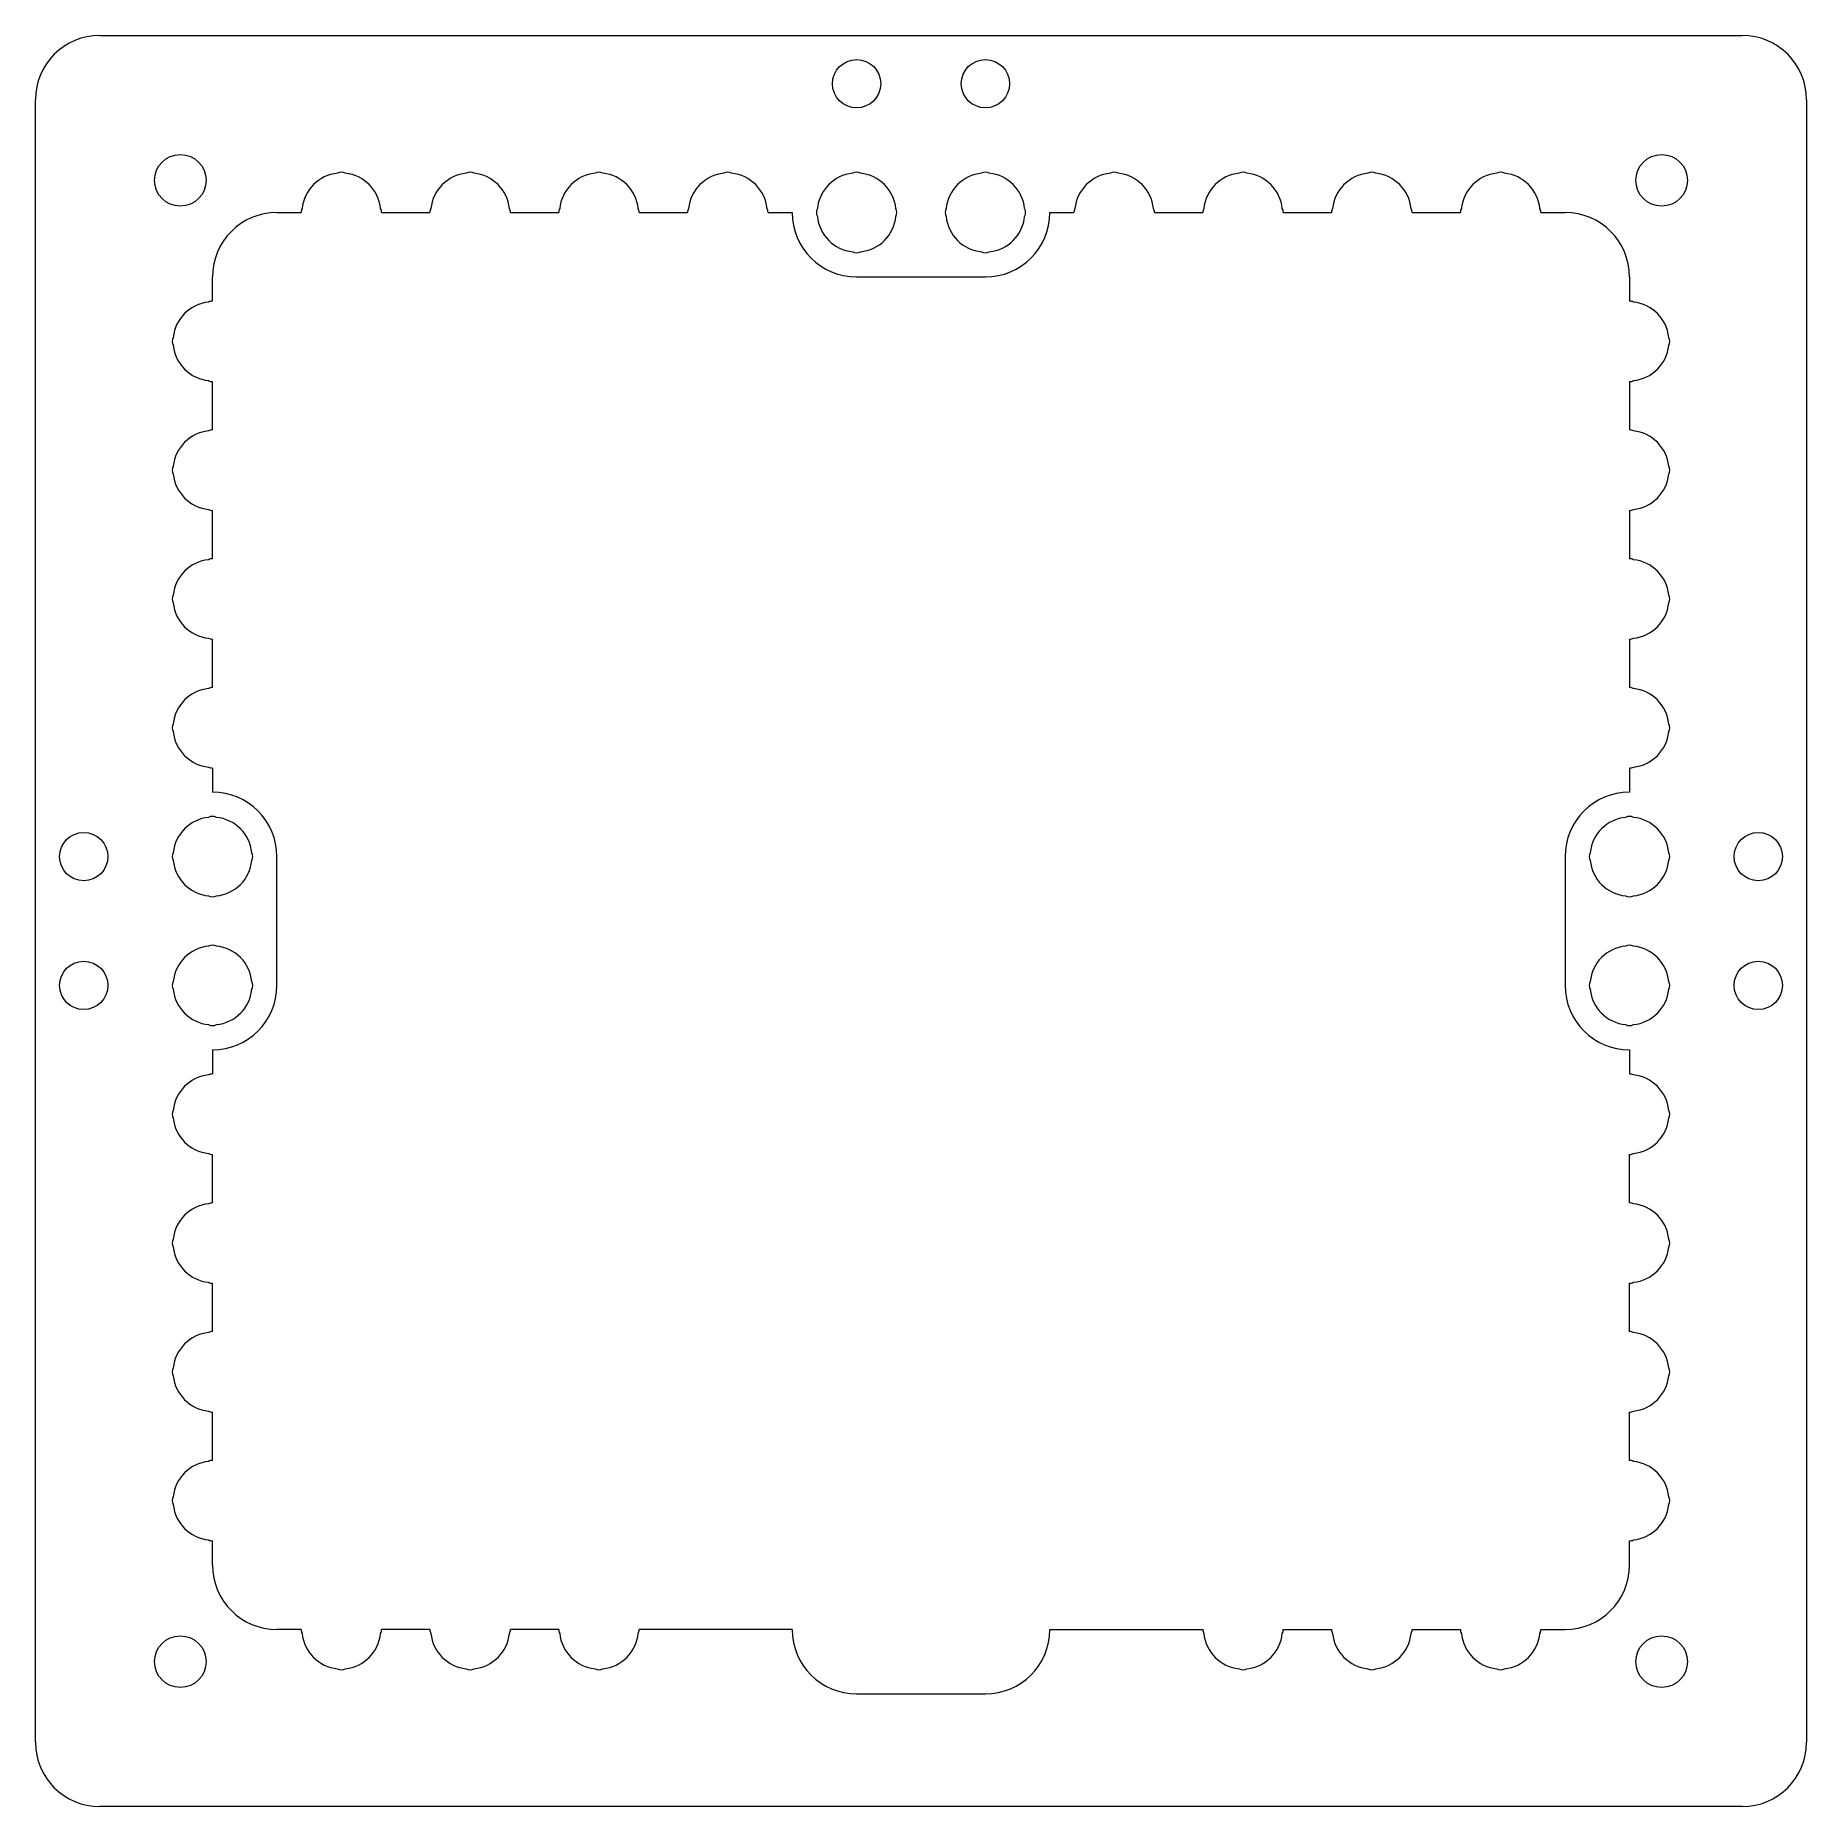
# Model space of a CAD drawing. Header units: millimetres. Extents: x -55 to 55, y -55 to 55.
import ezdxf

# ---------------------------------------------------------------- set-up
doc = ezdxf.new("R2010")
doc.units = ezdxf.units.MM
doc.layers.add('CuttingLines_0p003mm', color=5, linetype='CONTINUOUS', lineweight=0, true_color=0x0000ff)

msp = doc.modelspace()

# ---------------------------------------------------------------- linework, layer by layer
at = {"layer": 'CuttingLines_0p003mm'}
for p, q in [((-51, 55), (51, 55)), ((-55, -51), (-55, 51)), ((55, 51), (55, -51)), ((-40, 44), (-38.5, 44)), ((-25.5, 44), (-22.5, 44)), ((38.5, 44), (40, 44)), ((-33.5, 44), (-30.5, 44)), ((-17.5, 44), (-14.5, 44)), ((-9.5, 44), (-8, 44)), ((8, 44), (9.5, 44)), ((14.5, 44), (17.5, 44)), ((22.5, 44), (25.5, 44)), ((30.5, 44), (33.5, 44)), ((-44, 38.5), (-44, 40)), ((-4, 40), (4, 40)), ((44, 40), (44, 38.5)), ((-44, 30.5), (-44, 33.5)), ((44, 33.5), (44, 30.5)), ((-44, 22.5), (-44, 25.5)), ((44, 25.5), (44, 22.5)), ((-44, 14.5), (-44, 17.5)), ((44, 17.5), (44, 14.5)), ((-44, 9.5), (-44, 8)), ((44, 9.5), (44, 8)), ((-40, -4), (-40, 4)), ((40, 4), (40, -4)), ((-44, -8), (-44, -9.5)), ((44, -8), (44, -9.5)), ((-44, -17.5), (-44, -14.5)), ((44, -17.5), (44, -14.5)), ((-44, -25.5), (-44, -22.5)), ((44, -25.5), (44, -22.5)), ((-44, -33.5), (-44, -30.5)), ((44, -33.5), (44, -30.5)), ((-44, -40), (-44, -38.5)), ((44, -40), (44, -38.5)), ((-38.5, -44), (-40, -44)), ((-30.5, -44), (-33.5, -44)), ((-22.5, -44), (-25.5, -44)), ((-8, -44), (-17.5, -44)), ((8, -44), (17.5, -44)), ((22.5, -44), (25.5, -44)), ((30.5, -44), (33.5, -44)), ((38.5, -44), (40, -44)), ((-4, -48), (4, -48)), ((51, -55), (-51, -55))]:
    msp.add_line(p, q, dxfattribs=at)
for centre, radius in [((-4, 52), 1.5), ((4, 52), 1.5), ((-46, 46), 1.6), ((46, 46), 1.6), ((-52, 4), 1.5), ((52, 4), 1.5), ((-52, -4), 1.5), ((52, -4), 1.5), ((-46, -46), 1.6), ((46, -46), 1.6)]:
    msp.add_circle(centre, radius, dxfattribs=at)
for centre, radius, start, end in [((-51, 51), 4, 90, 180), ((51, 51), 4, 0, 90), ((-36, 44), 2.45, 95.6435, 174.3565), ((-36, 46), 0.5, 61.1933, 118.8067), ((-36, 44), 2.45, 5.6435, 84.3565), ((-28, 44), 2.45, 95.6435, 174.3565), ((-28, 46), 0.5, 61.1933, 118.8067), ((-28, 44), 2.45, 5.6435, 84.3565), ((-20, 44), 2.45, 95.6435, 174.3565), ((-20, 46), 0.5, 61.1933, 118.8067), ((-20, 44), 2.45, 5.6435, 84.3565), ((-12, 44), 2.45, 95.6435, 174.3565), ((-12, 46), 0.5, 61.1933, 118.8067), ((-12, 44), 2.45, 5.6435, 84.3565), ((-4, 44), 2.45, 95.6435, 174.3565), ((-4, 46), 0.5, 61.1933, 118.8067), ((-4, 44), 2.45, 5.6435, 84.3565), ((4, 44), 2.45, 95.6435, 174.3565), ((4, 46), 0.5, 61.1933, 118.8067), ((4, 44), 2.45, 5.6435, 84.3565), ((12, 44), 2.45, 95.6435, 174.3565), ((12, 46), 0.5, 61.1933, 118.8067), ((12, 44), 2.45, 5.6435, 84.3565), ((20, 44), 2.45, 95.6435, 174.3565), ((20, 46), 0.5, 61.1933, 118.8067), ((20, 44), 2.45, 5.6435, 84.3565), ((28, 44), 2.45, 95.6435, 174.3565), ((28, 46), 0.5, 61.1933, 118.8067), ((28, 44), 2.45, 5.6435, 84.3565), ((36, 44), 2.45, 95.6435, 174.3565), ((36, 46), 0.5, 61.1933, 118.8067), ((36, 44), 2.45, 5.6435, 84.3565), ((-38, 44), 0.5, 151.1933, 180), ((-34, 44), 0.5, 0, 28.8067), ((-30, 44), 0.5, 151.1933, 180), ((-26, 44), 0.5, 0, 28.8067), ((-22, 44), 0.5, 151.1933, 180), ((-18, 44), 0.5, 0, 28.8067), ((-14, 44), 0.5, 151.1933, 180), ((-10, 44), 0.5, 0, 28.8067), ((-6, 44), 0.5, 151.1933, 208.8067), ((-2, 44), 0.5, 331.1933, 28.8067), ((2, 44), 0.5, 151.1933, 208.8067), ((6, 44), 0.5, 331.1933, 28.8067), ((10, 44), 0.5, 151.1933, 180), ((14, 44), 0.5, 0, 28.8067), ((18, 44), 0.5, 151.1933, 180), ((22, 44), 0.5, 0, 28.8067), ((26, 44), 0.5, 151.1933, 180), ((30, 44), 0.5, 0, 28.8067), ((34, 44), 0.5, 151.1933, 180), ((38, 44), 0.5, 0, 28.8067), ((-40, 40), 4, 90, 180), ((-4, 44), 4, 180, 270), ((-4, 44), 2.45, 185.6435, 264.3565), ((-4, 44), 2.45, 275.6435, 354.3565), ((4, 44), 2.45, 185.6435, 264.3565), ((4, 44), 4, 270, 0), ((4, 44), 2.45, 275.6435, 354.3565), ((40, 40), 4, 0, 90), ((-4, 42), 0.5, 241.1933, 298.8067), ((4, 42), 0.5, 241.1933, 298.8067), ((-44, 38), 0.5, 90, 118.8067), ((44, 38), 0.5, 61.1933, 90), ((-44, 36), 2.45, 95.6435, 174.3565), ((44, 36), 2.45, 5.6435, 84.3565), ((-46, 36), 0.5, 151.1933, 208.8067), ((-44, 36), 2.45, 185.6435, 264.3565), ((44, 36), 2.45, 275.6435, 354.3565), ((46, 36), 0.5, 331.1933, 28.8067), ((-44, 34), 0.5, 241.1933, 270), ((44, 34), 0.5, 270, 298.8067), ((-44, 28), 2.45, 95.6435, 174.3565), ((-44, 30), 0.5, 90, 118.8067), ((44, 30), 0.5, 61.1933, 90), ((44, 28), 2.45, 5.6435, 84.3565), ((-46, 28), 0.5, 151.1933, 208.8067), ((-44, 28), 2.45, 185.6435, 264.3565), ((44, 28), 2.45, 275.6435, 354.3565), ((46, 28), 0.5, 331.1933, 28.8067), ((-44, 26), 0.5, 241.1933, 270), ((44, 26), 0.5, 270, 298.8067), ((-44, 20), 2.45, 95.6435, 174.3565), ((-44, 22), 0.5, 90, 118.8067), ((44, 22), 0.5, 61.1933, 90), ((44, 20), 2.45, 5.6435, 84.3565), ((-46, 20), 0.5, 151.1933, 208.8067), ((46, 20), 0.5, 331.1933, 28.8067), ((-44, 20), 2.45, 185.6435, 264.3565), ((44, 20), 2.45, 275.6435, 354.3565), ((-44, 18), 0.5, 241.1933, 270), ((44, 18), 0.5, 270, 298.8067), ((-44, 12), 2.45, 95.6435, 174.3565), ((-44, 14), 0.5, 90, 118.8067), ((44, 14), 0.5, 61.1933, 90), ((44, 12), 2.45, 5.6435, 84.3565), ((-46, 12), 0.5, 151.1933, 208.8067), ((46, 12), 0.5, 331.1933, 28.8067), ((-44, 12), 2.45, 185.6435, 264.3565), ((44, 12), 2.45, 275.6435, 354.3565), ((-44, 10), 0.5, 241.1933, 270), ((44, 10), 0.5, 270, 298.8067), ((-44, 4), 4, 0, 90), ((44, 4), 4, 90, 180), ((-44, 4), 2.45, 95.6435, 174.3565), ((-44, 6), 0.5, 61.1933, 118.8067), ((-44, 4), 2.45, 5.6435, 84.3565), ((44, 4), 2.45, 95.6435, 174.3565), ((44, 6), 0.5, 61.1933, 118.8067), ((44, 4), 2.45, 5.6435, 84.3565), ((-46, 4), 0.5, 151.1933, 208.8067), ((-44, 4), 2.45, 185.6435, 264.3565), ((-44, 4), 2.45, 275.6435, 354.3565), ((-42, 4), 0.5, 331.1933, 28.8067), ((42, 4), 0.5, 151.1933, 208.8067), ((44, 4), 2.45, 185.6435, 264.3565), ((44, 4), 2.45, 275.6435, 354.3565), ((46, 4), 0.5, 331.1933, 28.8067), ((-44, 2), 0.5, 241.1933, 298.8067), ((44, 2), 0.5, 241.1933, 298.8067), ((-44, -4), 2.45, 95.6435, 174.3565), ((-44, -2), 0.5, 61.1933, 118.8067), ((-44, -4), 2.45, 5.6435, 84.3565), ((44, -4), 2.45, 95.6435, 174.3565), ((44, -2), 0.5, 61.1933, 118.8067), ((44, -4), 2.45, 5.6435, 84.3565), ((-46, -4), 0.5, 151.1933, 208.8067), ((-44, -4), 2.45, 185.6435, 264.3565), ((-44, -4), 4, 270, 0), ((-44, -4), 2.45, 275.6435, 354.3565), ((-42, -4), 0.5, 331.1933, 28.8067), ((44, -4), 4, 180, 270), ((42, -4), 0.5, 151.1933, 208.8067), ((44, -4), 2.45, 185.6435, 264.3565), ((44, -4), 2.45, 275.6435, 354.3565), ((46, -4), 0.5, 331.1933, 28.8067), ((-44, -6), 0.5, 241.1933, 298.8067), ((44, -6), 0.5, 241.1933, 298.8067), ((-44, -12), 2.45, 95.6435, 174.3565), ((-44, -10), 0.5, 90, 118.8067), ((44, -10), 0.5, 61.1933, 90), ((44, -12), 2.45, 5.6435, 84.3565), ((-46, -12), 0.5, 151.1933, 208.8067), ((46, -12), 0.5, 331.1933, 28.8067), ((-44, -12), 2.45, 185.6435, 264.3565), ((44, -12), 2.45, 275.6435, 354.3565), ((-44, -14), 0.5, 241.1933, 270), ((44, -14), 0.5, 270, 298.8067), ((-44, -20), 2.45, 95.6435, 174.3565), ((-44, -18), 0.5, 90, 118.8067), ((44, -18), 0.5, 61.1933, 90), ((44, -20), 2.45, 5.6435, 84.3565), ((-46, -20), 0.5, 151.1933, 208.8067), ((46, -20), 0.5, 331.1933, 28.8067), ((-44, -20), 2.45, 185.6435, 264.3565), ((44, -20), 2.45, 275.6435, 354.3565), ((-44, -22), 0.5, 241.1933, 270), ((44, -22), 0.5, 270, 298.8067), ((-44, -28), 2.45, 95.6435, 174.3565), ((-44, -26), 0.5, 90, 118.8067), ((44, -26), 0.5, 61.1933, 90), ((44, -28), 2.45, 5.6435, 84.3565), ((-46, -28), 0.5, 151.1933, 208.8067), ((-44, -28), 2.45, 185.6435, 264.3565), ((44, -28), 2.45, 275.6435, 354.3565), ((46, -28), 0.5, 331.1933, 28.8067), ((-44, -30), 0.5, 241.1933, 270), ((44, -30), 0.5, 270, 298.8067), ((-44, -36), 2.45, 95.6435, 174.3565), ((-44, -34), 0.5, 90, 118.8067), ((44, -34), 0.5, 61.1933, 90), ((44, -36), 2.45, 5.6435, 84.3565), ((-46, -36), 0.5, 151.1933, 208.8067), ((-44, -36), 2.45, 185.6435, 264.3565), ((44, -36), 2.45, 275.6435, 354.3565), ((46, -36), 0.5, 331.1933, 28.8067), ((-44, -38), 0.5, 241.1933, 270), ((44, -38), 0.5, 270, 298.8067), ((-40, -40), 4, 180, 270), ((40, -40), 4, 270, 0), ((-38, -44), 0.5, 180, 208.8067), ((-34, -44), 0.5, 331.1933, 360), ((-30, -44), 0.5, 180, 208.8067), ((-26, -44), 0.5, 331.1933, 360), ((-22, -44), 0.5, 180, 208.8067), ((-18, -44), 0.5, 331.1933, 360), ((-4, -44), 4, 180, 270), ((4, -44), 4, 270, 0), ((18, -44), 0.5, 180, 208.8067), ((22, -44), 0.5, 331.1933, 360), ((26, -44), 0.5, 180, 208.8067), ((30, -44), 0.5, 331.1933, 0), ((-36, -44), 2.45, 185.6435, 264.3565), ((-36, -44), 2.45, 275.6435, 354.3565), ((-28, -44), 2.45, 185.6435, 264.3565), ((-28, -44), 2.45, 275.6435, 354.3565), ((-20, -44), 2.45, 185.6435, 264.3565), ((-20, -44), 2.45, 275.6435, 354.3565), ((20, -44), 2.45, 185.6435, 264.3565), ((20, -44), 2.45, 275.6435, 354.3565), ((28, -44), 2.45, 185.6435, 264.3565), ((28, -44), 2.45, 275.6435, 354.3565), ((34, -44), 0.5, 180, 208.8067), ((36, -44), 2.45, 185.6435, 264.3565), ((36, -44), 2.45, 275.6435, 354.3565), ((38, -44), 0.5, 331.1933, 0), ((-36, -46), 0.5, 241.1933, 298.8067), ((-28, -46), 0.5, 241.1933, 298.8067), ((-20, -46), 0.5, 241.1933, 298.8067), ((20, -46), 0.5, 241.1933, 298.8067), ((28, -46), 0.5, 241.1933, 298.8067), ((36, -46), 0.5, 241.1933, 298.8067), ((-51, -51), 4, 180, 270), ((51, -51), 4, 270, 0)]:
    msp.add_arc(centre, radius, start, end, dxfattribs=at)

doc.saveas('drawing.dxf')
